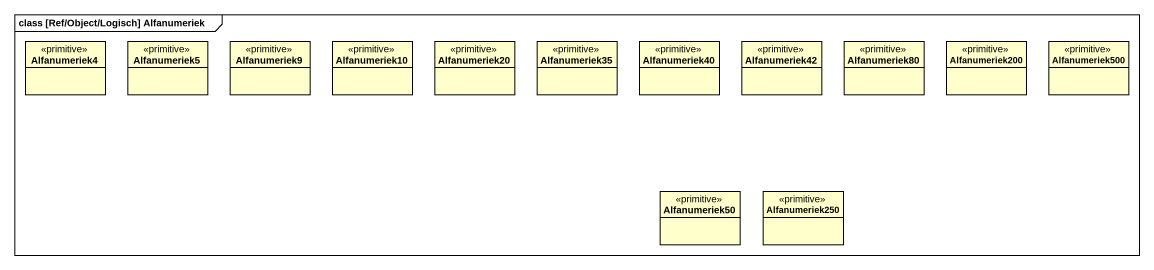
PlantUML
@startuml
mainframe class [Ref/Object/Logisch] Alfanumeriek
hide circle
hide empty members
class Alfanumeriek4 <<primitive>>
class Alfanumeriek5 <<primitive>>
class Alfanumeriek9 <<primitive>>
class Alfanumeriek10 <<primitive>>
class Alfanumeriek20 <<primitive>>
class Alfanumeriek35 <<primitive>>
class Alfanumeriek40 <<primitive>>
class Alfanumeriek42 <<primitive>>
class Alfanumeriek80 <<primitive>>
class Alfanumeriek200 <<primitive>>
class Alfanumeriek500 <<primitive>>
class Alfanumeriek50 <<primitive>>
class Alfanumeriek250 <<primitive>>
@enduml
